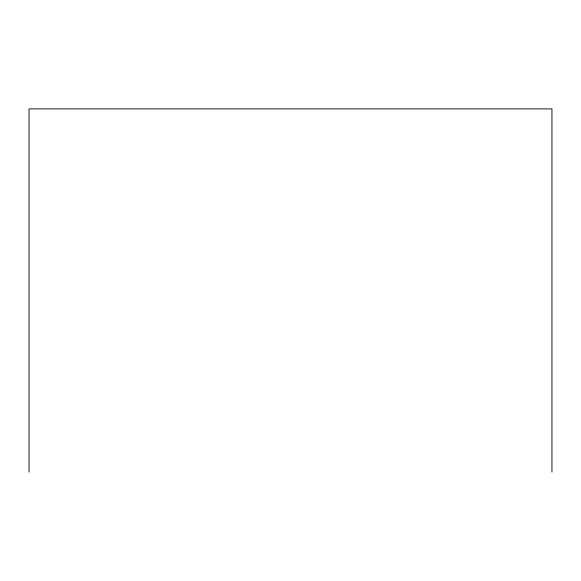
<?xml version="1.0" encoding="UTF-8"?>
<svg xmlns="http://www.w3.org/2000/svg" width="581" height="581" viewBox="0 0 581 581"><rect width="100%" height="100%" fill="white"/><g stroke="black" fill="none" stroke-linecap="round" stroke-linejoin="round"><path stroke-width="0.87" d="M551.95 472.106L551.95 108.894L29.05 108.894L29.05 472.106"/></g></svg>
